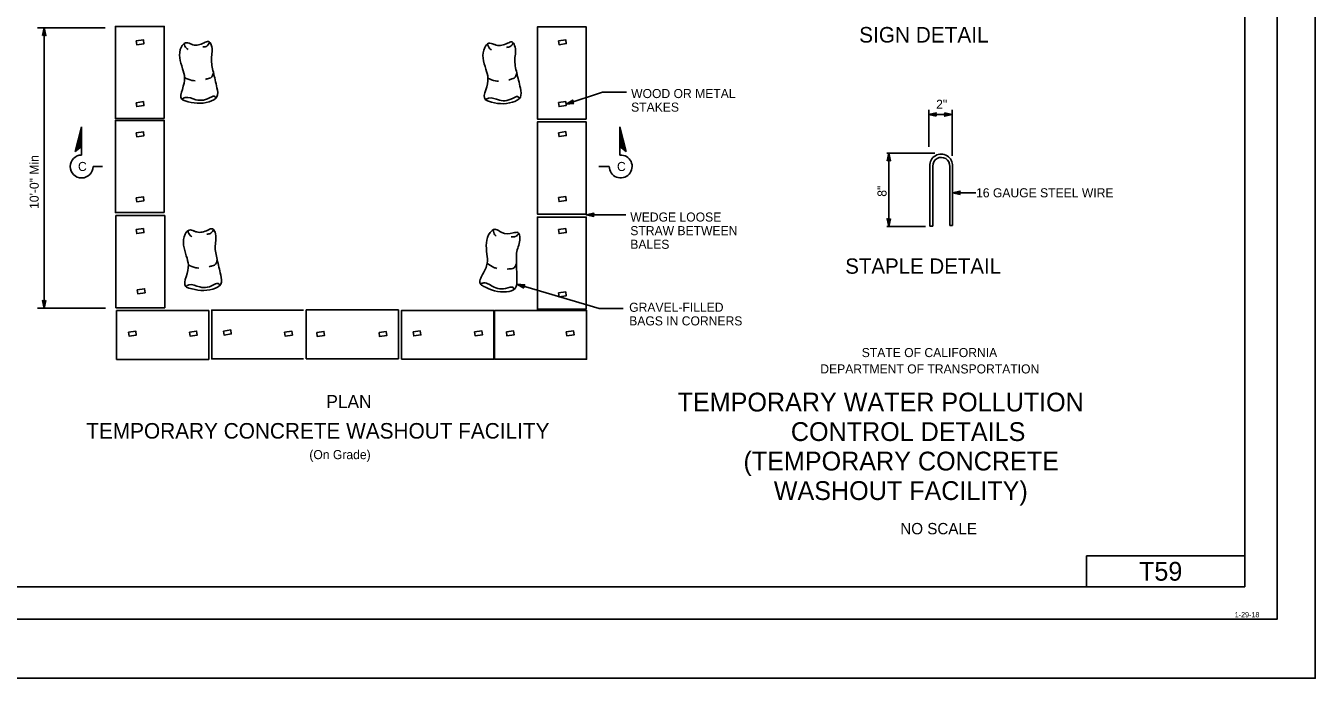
# Model space of a CAD drawing. Extents: x -894 to 866, y -476 to 714.
# Drawn here: x -129 to 866, y -476 to 27 of the extents above; entities that cross this region are included whole.
import ezdxf

# ---------------------------------------------------------------- set-up
doc = ezdxf.new("R2010")
doc.units = 0
for name, color, linetype in [('10 Sheet Format', 7, 'Continuous'), ('22 Misc Cnst Det', 7, 'Continuous'), ('56 Stage 3 Anno', 7, 'Continuous'), ('57 Undefined', 7, 'Continuous'), ('60 Nongeo Data', 7, 'Continuous')]:
    doc.layers.add(name, color=color, linetype=linetype)

msp = doc.modelspace()

# ---------------------------------------------------------------- linework, layer by layer
at = {"layer": '10 Sheet Format'}
for p, q in [((836.55, 668.96), (836.55, -431.04)), ((811.55, -406.04), (811.55, 643.96)), ((811.55, -381.95), (689.5, -381.95)), ((689.5, -381.95), (689.5, -406.04)), ((-813.45, -406.04), (811.55, -406.04)), ((-863.46, -431.04), (836.55, -431.04))]:
    msp.add_line(p, q, dxfattribs=at)
for points in [[(-894.04, 713.56), (865.96, 713.56), (865.96, -476.44), (-894.04, -476.44)], [(-863.46, -431.04), (836.55, -431.04), (836.55, 668.96), (-863.46, 668.96)]]:
    msp.add_lwpolyline(points, close=True, dxfattribs=at)
at = {"layer": '22 Misc Cnst Det'}
for p, q in [((-86.26, -51.29), (-91.08, -70.19)), ((-86.26, -52.85), (-90.58, -69.79)), ((-86.26, -54.4), (-90.09, -69.38)), ((-86.26, -55.95), (-89.59, -68.98)), ((-86.26, -57.51), (-89.09, -68.57)), ((-86.26, -59.06), (-88.59, -68.17)), ((-86.26, -72.94), (-86.26, -51.29)), ((329.37, -51.31), (334.19, -70.21)), ((329.37, -72.96), (329.37, -51.31)), ((329.37, -52.86), (333.69, -69.8)), ((329.37, -54.41), (333.19, -69.4)), ((329.37, -55.97), (332.69, -68.99)), ((329.37, -57.52), (332.19, -68.59)), ((329.37, -59.08), (331.69, -68.18)), ((-86.26, -66.29), (-91.08, -70.19)), ((-86.26, -60.62), (-88.09, -67.77)), ((-86.26, -62.17), (-87.59, -67.36)), ((-86.26, -63.73), (-87.09, -66.96)), ((-86.26, -65.28), (-86.59, -66.55)), ((329.37, -60.63), (331.19, -67.78)), ((329.37, -62.19), (330.69, -67.38)), ((329.37, -63.74), (330.19, -66.97)), ((329.37, -65.3), (329.69, -66.57)), ((329.37, -66.3), (334.19, -70.21))]:
    msp.add_line(p, q, dxfattribs=at)
at = {"layer": '56 Stage 3 Anno'}
for p, q in [((-68.08, 25.03), (-120.19, 25.03)), ((-115.04, -191.1), (-115.04, 25.03)), ((-115.04, 25.03), (-115.04, 25.03)), ((-116.35, 19.16), (-116.35, 19.16)), ((-113.74, 19.16), (-113.74, 19.16)), ((315.8, -24.55), (287.78, -33.66)), ((334.49, -24.55), (315.8, -24.55)), ((287.78, -33.66), (287.78, -33.66)), ((292.95, -30.61), (292.95, -30.61)), ((293.76, -33.09), (293.76, -33.09)), ((567.67, -66.67), (567.67, -37.99)), ((585.82, -73.65), (585.82, -37.99)), ((585.82, -41.71), (567.67, -41.71)), ((567.67, -41.71), (567.67, -41.71)), ((573.53, -40.41), (573.53, -40.41)), ((573.53, -43.02), (573.53, -43.02)), ((579.96, -40.4), (579.96, -40.4)), ((579.96, -43.01), (579.96, -43.01)), ((585.82, -41.71), (585.82, -41.71)), ((572.43, -71.54), (535.39, -71.54)), ((535.55, -77.41), (535.55, -77.41)), ((536.86, -127.99), (536.86, -71.54)), ((536.86, -71.54), (536.86, -71.54)), ((538.16, -77.41), (538.16, -77.41)), ((-77.25, -81.78), (-69.93, -81.78)), ((313.18, -81.78), (321.11, -81.78)), ((604.03, -102.02), (586.03, -102.02)), ((586.03, -102.02), (586.03, -102.02)), ((591.9, -100.72), (591.9, -100.72)), ((591.9, -103.33), (591.9, -103.33)), ((303.34, -119.16), (333.96, -119.16)), ((303.34, -119.16), (303.34, -119.16)), ((309.2, -117.86), (309.2, -117.86)), ((309.2, -120.47), (309.2, -120.47)), ((565.06, -127.99), (535.39, -127.99)), ((535.56, -122.13), (535.56, -122.13)), ((536.86, -127.99), (536.86, -127.99)), ((538.17, -122.13), (538.17, -122.13)), ((249.86, -172.59), (313.26, -191.44)), ((249.86, -172.59), (249.86, -172.59)), ((255.11, -175.52), (255.11, -175.52)), ((255.86, -173.02), (255.86, -173.02)), ((-116.34, -185.24), (-116.34, -185.24)), ((-113.73, -185.24), (-113.73, -185.24)), ((-67.7, -191.1), (-120.19, -191.1)), ((-115.04, -191.1), (-115.04, -191.1)), ((313.26, -191.44), (331.86, -191.44))]:
    msp.add_line(p, q, dxfattribs=at)
for points in [[(-116.35, 19.16), (-115.04, 25.03), (-113.74, 19.16), (-114.08, 19.37), (-115.03, 23.67), (-116, 19.37), (-115.65, 19.58), (-115.04, 22.33), (-114.43, 19.58), (-114.78, 19.79), (-115.04, 20.98), (-115.31, 19.78), (-115.04, 19.94), (-113.74, 19.16), (-115.04, 19.94)], [(293.76, -33.09), (287.78, -33.66), (292.95, -30.61), (292.86, -31), (289.07, -33.23), (293.46, -32.82), (293.15, -32.56), (290.35, -32.82), (292.77, -31.4), (292.68, -31.79), (291.63, -32.41), (292.85, -32.29), (292.61, -32.09), (292.95, -30.61), (292.61, -32.09)], [(573.53, -43.02), (567.67, -41.71), (573.53, -40.41), (573.32, -40.76), (569.03, -41.71), (573.32, -42.68), (573.12, -42.33), (570.37, -41.71), (573.11, -41.11), (572.9, -41.45), (571.72, -41.72), (572.91, -41.98), (572.75, -41.71), (573.53, -40.41), (572.75, -41.71)], [(579.96, -40.4), (585.82, -41.71), (579.96, -43.01), (580.16, -42.67), (584.46, -41.72), (580.16, -40.75), (580.37, -41.1), (583.12, -41.71), (580.37, -42.32), (580.58, -41.97), (581.77, -41.71), (580.58, -41.44), (580.74, -41.71), (579.96, -43.01), (580.74, -41.71)], [(535.55, -77.41), (536.86, -71.54), (538.17, -77.41), (537.82, -77.2), (536.87, -72.9), (535.9, -77.2), (536.25, -76.99), (536.86, -74.24), (537.47, -76.99), (537.12, -76.78), (536.86, -75.59), (536.6, -76.79), (536.86, -76.62), (538.17, -77.41), (536.86, -76.62)], [(591.9, -103.33), (586.03, -102.02), (591.9, -100.72), (591.69, -101.07), (587.39, -102.02), (591.69, -102.99), (591.48, -102.64), (588.73, -102.03), (591.48, -101.42), (591.27, -101.76), (590.08, -102.03), (591.27, -102.29), (591.11, -102.02), (591.9, -100.72), (591.11, -102.02)], [(309.2, -120.47), (303.34, -119.16), (309.2, -117.86), (308.99, -118.21), (304.7, -119.16), (308.99, -120.12), (308.79, -119.78), (306.04, -119.16), (308.78, -118.56), (308.58, -118.9), (307.39, -119.17), (308.58, -119.43), (308.42, -119.16), (309.2, -117.86), (308.42, -119.16)], [(538.17, -122.13), (536.86, -127.99), (535.56, -122.13), (535.91, -122.34), (536.86, -126.63), (537.83, -122.33), (537.48, -122.54), (536.87, -125.29), (536.26, -122.54), (536.6, -122.75), (536.87, -123.94), (537.13, -122.75), (536.86, -122.91), (535.56, -122.13), (536.86, -122.91)], [(255.11, -175.52), (249.86, -172.59), (255.86, -173.02), (255.56, -173.29), (251.17, -172.98), (255.01, -175.13), (254.91, -174.74), (252.45, -173.37), (255.26, -173.56), (254.96, -173.84), (253.75, -173.75), (254.81, -174.35), (254.74, -174.04), (255.86, -173.02), (254.74, -174.04)], [(-113.73, -185.24), (-115.04, -191.1), (-116.34, -185.24), (-115.99, -185.45), (-115.04, -189.74), (-114.07, -185.45), (-114.42, -185.65), (-115.04, -188.4), (-115.64, -185.66), (-115.3, -185.86), (-115.03, -187.05), (-114.77, -185.86), (-115.04, -186.02), (-116.34, -185.24), (-115.04, -186.02)]]:
    msp.add_lwpolyline(points, close=True, dxfattribs=at)
for centre, start, end in [((-86.09, -81.77), 91.11297, 359.95853), ((329.91, -81.78), 180.10549, 93.4975)]:
    msp.add_arc(centre, 8.83, start, end, dxfattribs=at)
at = {"layer": '60 Nongeo Data'}
for p, q in [((568.47, -127.84), (568.47, -81.37)), ((570.89, -127.84), (570.89, -81.51)), ((583.89, -127.39), (583.89, -81.67)), ((586.03, -127.39), (586.03, -81.58)), ((568.47, -127.84), (570.89, -127.84)), ((583.89, -127.39), (586.03, -127.39))]:
    msp.add_line(p, q, dxfattribs=at)
for points in [[(-22.42, -44.88), (-22.42, 26.22), (-60.09, 26.22), (-60.09, -44.88)], [(303.34, -45.22), (303.34, 25.88), (265.67, 25.88), (265.67, -45.22)], [(-44.03, 15.14), (-38.46, 15.95), (-38.01, 12.87), (-43.58, 12.06)], [(281.92, 15.21), (287.49, 16.02), (287.94, 12.95), (282.37, 12.13)], [(-44.03, -32.57), (-38.46, -31.75), (-38.01, -34.83), (-43.58, -35.64)], [(281.92, -32.49), (287.49, -31.68), (287.94, -34.75), (282.37, -35.57)], [(-22.42, -117.34), (-22.42, -46.23), (-60.09, -46.23), (-60.09, -117.34)], [(303.34, -118.5), (303.34, -47.4), (265.67, -47.4), (265.67, -118.5)], [(-44.03, -55.78), (-38.46, -54.97), (-38.01, -58.04), (-43.58, -58.85)], [(281.92, -55.71), (287.49, -54.9), (287.94, -57.97), (282.37, -58.78)], [(-44.03, -105.89), (-38.46, -105.08), (-38.01, -108.15), (-43.58, -108.96)], [(281.92, -105.82), (287.49, -105), (287.94, -108.08), (282.37, -108.89)], [(-22.01, -190.78), (-22.01, -119.68), (-59.68, -119.68), (-59.68, -190.78)], [(303.34, -191.94), (303.34, -120.84), (265.67, -120.84), (265.67, -191.94)], [(-44.03, -130.51), (-38.46, -129.7), (-38.01, -132.77), (-43.58, -133.59)], [(281.92, -130.44), (287.49, -129.63), (287.94, -132.7), (282.37, -133.51)], [(-43.16, -176.93), (-37.59, -176.12), (-37.14, -179.2), (-42.71, -180.01)], [(281.92, -179.28), (287.49, -178.47), (287.94, -181.54), (282.37, -182.35)], [(-59.12, -230.55), (11.99, -230.55), (11.99, -192.88), (-59.12, -192.88)], [(87.27, -230.09), (158.37, -230.09), (158.37, -192.42), (87.27, -192.42)], [(160.79, -230.48), (231.89, -230.48), (231.89, -192.81), (160.79, -192.81)], [(232.56, -230.47), (303.66, -230.47), (303.66, -192.8), (232.56, -192.8)], [(-49.97, -209.5), (-44.4, -208.69), (-43.95, -211.76), (-49.52, -212.58)], [(-2.93, -209.5), (2.64, -208.69), (3.09, -211.76), (-2.48, -212.58)], [(23.38, -208.7), (28.95, -207.89), (29.4, -210.97), (23.83, -211.78)], [(70.48, -209.5), (76.05, -208.69), (76.5, -211.76), (70.93, -212.58)], [(95.32, -209.79), (100.89, -208.98), (101.34, -212.05), (95.77, -212.86)], [(169.71, -209.43), (175.27, -208.62), (175.72, -211.69), (170.15, -212.5)], [(217.2, -209.43), (222.76, -208.62), (223.21, -211.69), (217.65, -212.5)], [(241.67, -209.43), (247.24, -208.62), (247.69, -211.69), (242.12, -212.5)], [(287.97, -209.43), (293.54, -208.62), (293.99, -211.69), (288.42, -212.5)], [(143.42, -209.9), (148.98, -209.08), (149.43, -212.16), (143.86, -212.97)]]:
    msp.add_lwpolyline(points, close=True, dxfattribs=at)
msp.add_lwpolyline([(85.09, -192.5), (14.33, -192.5), (14.33, -230.16), (85.09, -230.16)], dxfattribs=at)
for centre, major_axis in [((577.25, -81.05), (0, -8.79)), ((577.39, -81.28), (0, -6.51))]:
    msp.add_ellipse(centre, major_axis=major_axis, ratio=0.999991, start_param=1.510257, end_param=4.748244, dxfattribs=at)
for points in [[(-2.12, 12.84), (-6.06, 13.57), (-9.13, 10.37), (-8.25, -6.38), (-6.65, -13.23), (-8.4, -22.4), (-8.69, -29.98), (-6.21, -31.14), (12.33, -31.87), (18.31, -28.09), (18.31, -21.09), (15.54, -9.15), (14.08, 1.34), (13.93, 11.97), (11.89, 14.59), (8.39, 13.57), (-0.22, 12.11), (-2.56, 12.99)], [(-7.08, 13.13), (-5.19, 9.35), (-3.87, 8.47)], [(12.91, 14.3), (10.58, 11.09), (7.51, 10.37)], [(232.03, 12.51), (228.09, 13.23), (225.03, 10.03), (225.9, -6.72), (227.51, -13.57), (225.76, -22.74), (225.47, -30.32), (227.95, -31.48), (246.48, -32.21), (252.47, -28.42), (252.47, -21.43), (249.69, -9.49), (248.23, 1), (248.09, 11.63), (246.04, 14.25), (242.54, 13.23), (233.93, 11.78), (231.6, 12.65)], [(227.07, 12.8), (228.97, 9.01), (230.28, 8.14)], [(247.07, 13.96), (244.73, 10.76), (241.67, 10.03)], [(15.68, -9.01), (13.49, -13.38), (11.74, -13.96), (9.41, -14.69)], [(249.84, -9.34), (247.65, -13.71), (245.9, -14.29), (243.56, -15.02)], [(-6.79, -13.23), (-0.95, -15.41), (1.38, -15.71)], [(227.36, -13.57), (233.2, -15.75), (235.54, -16.04)], [(-8.83, -29.98), (-6.21, -28.67), (2.11, -30.27), (7.95, -30.56), (14.37, -27.94), (16.12, -27.5), (17.73, -29.4)], [(225.32, -30.32), (227.95, -29), (236.27, -30.61), (242.1, -30.9), (248.53, -28.28), (250.28, -27.84), (251.88, -29.73)], [(0.8, -131.58), (-3.14, -130.85), (-6.21, -134.05), (-5.33, -150.8), (-3.73, -157.65), (-5.48, -166.82), (-5.77, -174.4), (-3.29, -175.56), (15.25, -176.29), (21.23, -172.5), (21.23, -165.51), (18.46, -153.57), (17, -143.08), (16.85, -132.45), (14.81, -129.83), (11.31, -130.85), (2.69, -132.3), (0.36, -131.43)], [(-4.16, -131.28), (-2.27, -135.07), (-0.95, -135.95)], [(15.83, -130.12), (13.49, -133.32), (10.43, -134.05)], [(236.46, -131.71), (232.74, -130.22), (229.11, -132.76), (226.68, -149.36), (226.91, -156.38), (223.39, -165.04), (221.62, -172.41), (223.82, -174.04), (241.85, -178.39), (248.47, -175.85), (249.84, -168.99), (249.46, -156.74), (250.09, -146.17), (252.03, -135.71), (250.54, -132.74), (246.91, -133.06), (238.18, -132.79), (236.06, -131.48)], [(231.65, -130.45), (232.77, -134.53), (233.89, -135.65)], [(251.49, -133.23), (248.57, -135.91), (245.42, -136.03)], [(-3.87, -157.65), (1.97, -159.83), (4.3, -160.12)], [(18.6, -153.42), (16.41, -157.79), (14.66, -158.38), (12.33, -159.1)], [(226.77, -156.36), (232.06, -159.64), (234.29, -160.39)], [(249.63, -156.62), (246.63, -160.48), (244.8, -160.71), (242.36, -160.96)], [(-5.92, -174.4), (-3.29, -173.09), (5.03, -174.69), (10.87, -174.98), (17.29, -172.36), (19.04, -171.92), (20.65, -173.81)], [(221.48, -172.38), (224.31, -171.61), (232.15, -174.81), (237.82, -176.24), (244.63, -174.93), (246.43, -174.85), (247.64, -177.02)]]:
    msp.add_spline(points, degree=3, dxfattribs=at)

# ---------------------------------------------------------------- texts
at = {"layer": '10 Sheet Format'}
for s, height, p in [('STATE OF CALIFORNIA', 7, (515.97, -228.8)), ('DEPARTMENT OF TRANSPORTATION', 7, (483.97, -241.41)), ('TEMPORARY WATER POLLUTION', 14.5, (373.85, -270.74)), ('CONTROL DETAILS', 14.5, (461.25, -293.5)), ('(TEMPORARY CONCRETE', 14.5, (424.66, -316.23)), ('WASHOUT FACILITY)', 14.5, (448.07, -339)), ('NO SCALE', 8.75, (545.74, -365.46)), ('1-29-18', 4, (803.83, -429.47))]:
    msp.add_text(s, height=height, dxfattribs=at).set_placement(p)
at = {"layer": '57 Undefined'}
for s, height, p in [('SIGN DETAIL', 12, (514, 13.8)), ('WOOD OR METAL', 7, (337.98, -29.02)), ('STAKES', 7, (337.98, -39.52)), ('2"', 7, (573.4, -37.29)), ('C', 7, (-88.93, -85.27)), ('C', 7, (327.07, -85.28)), (' 16 GAUGE STEEL WIRE', 7, (601.59, -105.58)), ('WEDGE LOOSE', 7, (337.34, -124.27)), ('STRAW BETWEEN', 7, (337.34, -134.77)), ('BALES', 7, (337.34, -145.27)), ('STAPLE DETAIL', 11.811, (503.23, -164.51)), ('GRAVEL-FILLED', 7, (336.47, -193.86)), ('BAGS IN CORNERS', 7, (336.47, -204.36)), ('PLAN', 10, (102.71, -268.06)), ('TEMPORARY CONCRETE WASHOUT FACILITY', 12, (-82.57, -291.66)), ('(On Grade)', 7, (89.62, -307.5))]:
    msp.add_text(s, height=height, dxfattribs=at).set_placement(p)
for s, p in [('10\'-0" Min', (-119.23, -114.53)), ('8"', (535.11, -105.12))]:
    msp.add_text(s, height=7, rotation=90, dxfattribs=at).set_placement(p)
at = {"layer": '60 Nongeo Data'}
msp.add_text('T59', height=14.5, dxfattribs=at).set_placement((729.97, -401.24))

doc.saveas('drawing.dxf')
